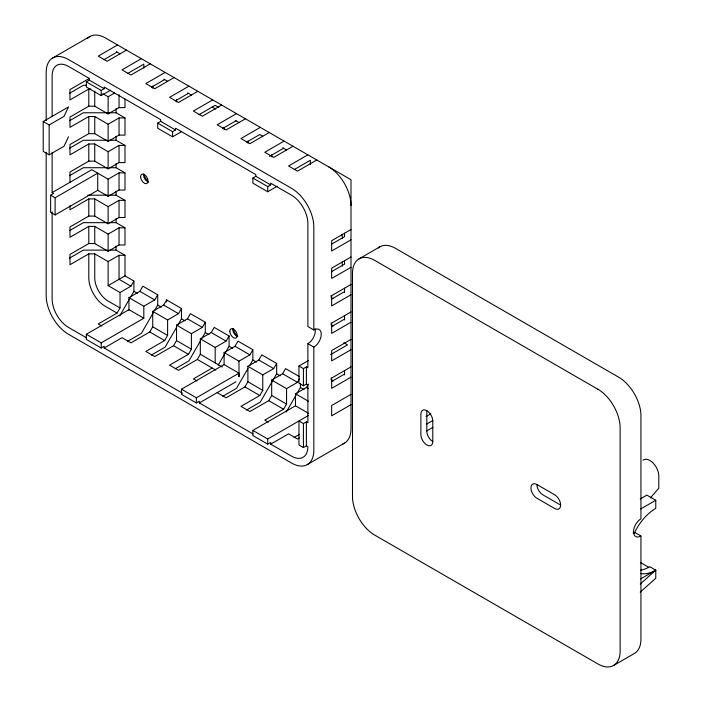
<?xml version="1.0" encoding="UTF-8"?>
<svg xmlns="http://www.w3.org/2000/svg" width="702" height="702" viewBox="0 0 702 702"><rect width="100%" height="100%" fill="white"/><g stroke="black" fill="none" stroke-linecap="round" stroke-linejoin="round"><path stroke-width="1.05" d="M253.01 433.933L199.333 402.939L199.333 401.219L196.358 402.939L181.493 394.357L181.493 389.206L224.105 364.601L224.105 352.579L235.021 346.279L237.996 341.128L252.86 349.71L252.86 360.012L249.596 365.681M252.86 349.71L249.894 354.861L238.978 361.161L238.978 376.614L238.978 373.183L224.105 364.601M308.432 360.556L298.955 366.023L298.955 383.195L303.422 385.767L306.397 384.055L307.88 384.907L307.88 422.683L306.397 421.823L303.422 423.543L298.955 420.963L298.955 445.007L303.422 447.578L306.397 445.858L307.88 446.718A23.131 13.356 60 0 1 291.523 456.16L270.709 444.147L270.709 442.427L267.734 444.147L252.86 435.556L252.86 430.405L295.481 405.809L295.481 393.787L306.397 387.486L308.38 384.055M426.834 410.661L426.834 431.265A8.415 4.853 60 0 0 432.783 441.567A8.415 4.853 60 0 1 426.834 444.998A8.415 4.853 60 0 1 420.884 434.705L420.884 414.101A8.415 4.853 60 0 1 426.834 410.661A8.415 4.853 60 0 1 432.783 420.963L432.783 441.567M68.489 136.811L64.022 146.253L49.158 154.844L43.208 151.404L43.208 121.525L68.489 106.932L64.022 116.374L49.158 124.965L43.208 121.525M108.126 285.617L120.024 292.488L130.941 286.188L133.906 281.037L124.991 275.886L108.126 285.617L108.126 261.583L94.744 253.861L88.794 253.861L69.972 264.724L69.972 254.422L88.794 243.559L94.744 243.559L108.126 251.281L119.042 244.98L124.991 244.98L124.991 227.808L116.067 222.657L109.53 222.657M101.79 326.018L98.227 323.964L117.05 313.092L120.024 307.941L120.024 292.488M119.735 315.891L129.545 298.894M130.642 297.007L133.906 291.339L133.906 281.037M128.949 310.231L128.949 297.639L139.856 291.339L142.831 286.188L157.704 294.77L157.704 305.072L154.431 310.74M128.949 297.639L143.813 306.221L154.73 299.921L157.704 294.77M153.343 312.627L141.348 333.406L127.536 341.374M143.813 306.221L143.813 318.243L128.949 309.661L86.328 334.266L86.328 339.417L101.202 347.999L104.177 346.279L104.177 347.999L122.016 337.697L130.941 342.848L149.763 331.976L152.738 326.825L152.738 311.372L163.645 305.072L166.62 299.921L181.493 308.511L181.493 318.813L177.676 325.421M152.738 311.372L167.602 319.963L178.519 313.662L181.493 308.511M201.465 339.154L205.282 332.546L205.282 322.244L190.417 313.662L187.443 318.813L176.527 325.114L176.527 340.567L173.552 345.717L154.73 356.581L145.805 351.43L164.628 340.567L167.602 335.416L167.602 319.963M176.588 327.308L165.137 347.139L151.325 355.107M176.527 325.114L191.392 333.696L202.308 327.395L205.282 322.244M225.254 352.887L229.071 346.279L229.071 335.977L214.207 327.395L211.232 332.546L200.316 338.847L200.316 354.299L197.341 359.45L178.519 370.314L169.594 365.163L188.417 354.299L191.392 349.148L191.392 333.696M200.377 341.04L188.926 360.872L175.123 368.848M200.316 338.847L215.189 347.429L226.097 341.128L229.071 335.977M218.173 365.163L224.166 354.782M247.955 368.515L236.504 388.346L222.701 396.314M217.181 392.637L226.097 397.788L244.928 386.916L247.894 381.765L247.894 366.312L258.81 360.012L261.785 354.861L276.658 363.452L276.658 373.754L260.302 402.079L246.49 410.056M247.894 366.312L262.767 374.903L273.683 368.603L276.658 363.452M299.517 376.649L285.574 368.603L282.599 373.754L271.692 380.054L271.692 395.507L268.717 400.658L249.894 411.521L240.97 406.37L259.793 395.507L262.767 390.356L262.767 374.903M271.692 380.054L286.556 388.636L297.472 382.336L299.456 378.904M268.331 422.165L264.759 420.112L283.582 409.24L286.556 404.089L286.556 388.636M286.267 412.039L296.086 395.042M297.174 393.155L300.447 387.486L300.447 383.362M650.359 497.929L658.792 488.215L658.792 475.903A12.618 7.283 60 0 0 652.957 462.872A12.618 7.283 60 0 0 643.093 460.143M640.259 584.02L655.773 570.164L649.824 566.733A37.847 21.85 -60 0 1 640.672 570.156M640.259 592.119L655.773 578.264L655.773 570.164A37.847 21.85 -60 0 1 640.426 573.446M52.711 57.985L89.891 36.522M117.559 44.954L98.227 56.116L107.143 61.267L126.474 50.105M103.87 59.723L117.05 52.115M88.794 78.729L69.972 89.593L69.972 99.895L88.794 89.031L90.777 89.031M110.67 90.137L101.202 95.604L86.328 87.022L86.328 81.871L89.303 80.151L104.168 88.733L104.168 87.022L160.679 119.638L160.679 121.358L175.544 129.94L175.544 128.229L255.835 174.587L255.835 176.299L270.709 184.88L270.709 183.169L291.523 195.191A23.131 13.356 60 0 1 307.88 223.517L307.88 326.535L313.829 329.966A10.512 6.072 -60 0 1 321.262 334.257A10.512 6.072 -60 0 1 313.829 347.139L313.829 450.157A31.546 18.208 60 0 1 291.523 463.03L68.489 334.266A31.546 18.208 60 0 1 46.183 295.63L46.183 152.299M69.551 93.278L83.354 85.302L86.627 85.302M141.348 58.687L122.016 69.849L130.941 75L150.263 63.838M127.703 73.438L143.813 64.136L143.813 68.059M86.328 81.871L101.202 90.453L104.168 88.733M124.991 99.043L124.991 107.625L119.042 107.625L108.126 113.926L94.744 106.204L88.794 106.204L69.972 117.067L69.972 127.369L88.794 116.506L94.744 116.506L108.126 124.228L119.042 117.927L124.991 117.927L124.991 135.1L119.042 135.1L108.126 141.4L94.744 133.67L88.794 133.67L69.972 144.542L69.972 154.844L88.794 143.971L94.744 143.971L108.126 151.702L119.042 145.402L124.991 145.402L124.991 162.566L119.042 162.566L108.126 168.866L94.744 161.144L88.794 161.144L69.972 172.008L69.972 182.309M102.773 93.664L108.126 96.753L114.496 93.076M69.551 120.744L83.354 112.776L116.067 112.776L124.991 117.927M165.137 72.429L145.805 83.591L154.73 88.742L174.061 77.58M151.456 87.197L164.628 79.589M69.551 148.219L83.354 140.251L107.345 140.251M188.926 86.162L169.594 97.324L178.519 102.474L197.85 91.313M175.246 100.93L188.417 93.322M181.09 131.888L172.569 136.811L157.704 128.229L157.704 123.078L160.679 121.358M69.551 175.693L83.354 167.717L107.345 167.717M52.132 192.611L91.769 169.726L108.126 179.168L119.042 172.867L124.991 172.867L124.991 190.04L119.042 190.04L108.126 196.341L97.718 190.33L55.107 214.935L50.641 212.364L50.641 195.191L53.615 193.471L52.132 192.611L52.132 152.72M212.715 99.895L193.383 111.056L202.308 116.207L221.639 105.046M50.641 195.191L55.107 197.762L97.718 173.157L97.718 190.33M199.035 114.663L215.189 105.344L218.752 107.397M157.704 123.078L172.569 131.66L175.544 129.94M124.991 227.808L119.042 227.808L108.126 234.108L94.744 226.386L88.794 226.386L69.972 237.258L69.972 226.957L88.794 216.084L94.744 216.084L108.126 223.806L119.042 217.506L124.991 217.506L124.991 200.342L119.042 200.342L108.126 206.642L94.744 198.912L88.794 198.912L69.972 209.784L69.972 205.66M236.504 113.636L217.181 124.789L226.097 129.94L245.428 118.787M222.824 128.405L236.004 120.797M69.551 230.633L83.354 222.657L107.345 222.657M260.302 127.369L240.97 138.531L249.894 143.682L269.217 132.52M246.613 142.137L259.793 134.53L262.767 136.241M69.551 258.099L83.354 250.131L107.345 250.131M284.091 141.102L264.759 152.264L273.683 157.415L293.015 146.253M269.463 156.414L283.582 148.262M108.126 261.583L119.042 255.282L124.991 255.282L124.991 275.886M277.202 186.284L267.734 191.751L252.869 183.169L252.869 178.018L255.835 176.299M307.88 154.835L288.548 165.997L297.472 171.148L316.804 159.986M294.235 169.586L310.345 160.284L310.345 164.479M252.869 178.018L267.734 186.6L270.709 184.88M86.328 334.266L101.202 342.848L143.813 318.243M351 229.528L331.669 240.689L331.669 250.991L351 239.83M331.37 244.296L344.55 236.688L344.55 233.248M351 256.993L331.669 268.155L331.669 278.457L351 267.295M331.37 271.762L344.55 264.154L344.55 260.723M359.02 258.871L379.835 246.85M351 284.468L331.669 295.63L331.669 305.932L351 294.77M212.215 368.032L193.383 378.904L196.955 380.958M331.37 299.236L344.55 291.628M181.493 389.206L196.358 397.788L238.978 373.183M351 311.942L331.669 323.095L331.669 333.397L351 322.244M199.333 402.939L236.004 381.765M331.37 326.711L344.55 319.103M351 339.408L331.669 350.57L331.669 360.872L351 349.71M298.955 366.023L303.422 368.603L306.397 366.883L307.88 367.743L307.88 343.699A10.512 6.072 -60 0 0 315.058 328.747M330.528 354.668L347.525 344.857L343.883 342.76M351 366.883L331.669 378.045L331.669 388.346L351 377.185M331.37 381.651L344.55 374.043M252.86 430.405L267.734 438.996L308.45 415.487M351 394.357L331.669 405.51L331.669 415.812L351 404.659M270.709 444.147L288.548 433.845L297.472 438.996L299.35 437.908M294.077 437.522L299.596 434.336M307.292 464.592L344.471 443.129M426.079 416.54L430.782 413.82M426.333 424.289L432.915 420.489M426.333 431.16L432.915 427.351M640.259 498.911L646.849 495.112L655.773 500.263L655.773 508.353A37.847 21.85 -60 0 0 634.301 533.204M640.715 508.95L655.773 500.263M640.715 578.86L655.773 570.164M613.601 665.478L634.415 653.457A31.546 18.208 60 0 0 640.952 639.013L640.952 536.003A10.512 6.072 -60 0 1 633.511 531.704A10.512 6.072 -60 0 1 640.952 518.831L640.952 415.812A31.546 18.208 60 0 0 618.646 377.185L395.612 248.411A31.546 18.208 60 0 0 378.273 247.946M109.53 140.251L116.067 140.251L124.991 145.402M109.53 167.717L116.067 167.717L124.991 172.867M87.715 195.191L107.345 195.191M109.53 195.191L116.067 195.191L124.991 200.342M109.53 250.131L116.067 250.131L124.991 255.282M116.365 51.72L120.024 53.835M163.891 79.159L167.602 81.3M187.68 92.892L191.392 95.042M212.215 107.055L215.777 109.117M235.258 120.367L238.978 122.508M282.845 147.832L286.556 149.982M332.95 298.666L331.168 297.639L331.168 295.489M332.95 326.14L331.168 325.105L331.168 322.964M307.88 343.699L313.829 347.139M640.952 536.003L635.003 532.564A10.512 6.072 -60 0 1 633.081 533.38M536.863 484.494L554.712 494.796A8.415 4.853 60 0 1 560.652 505.098A8.415 4.853 60 0 1 554.712 508.529L536.863 498.227A8.415 4.853 60 0 1 530.914 487.925A8.415 4.853 60 0 1 536.863 484.494A8.415 4.853 60 0 0 542.813 494.796L560.652 505.098M332.95 381.081L331.168 380.054L331.168 377.904M640.338 562.486L648.876 567.418M130.941 286.188L119.042 279.317L119.042 255.282M139.856 291.339L154.73 299.921M163.645 305.072L178.519 313.662M187.443 318.813L202.308 327.395M211.232 332.546L226.097 341.128M235.021 346.279L249.894 354.861M258.81 360.012L273.683 368.603M282.599 373.754L297.472 382.336M306.397 387.486L308.248 388.557M133.906 291.339L137.478 293.401M157.704 305.072L161.267 307.134M181.493 318.813L185.065 320.867M205.282 332.546L208.854 334.608M229.071 346.279L232.643 348.341M252.86 360.012L256.432 362.074M276.658 373.754L280.221 375.807M300.447 387.486L304.01 389.549M224.105 352.579L238.978 361.161M295.481 393.787L308.494 401.298M295.481 405.809L308.494 413.32M120.024 307.941L108.126 301.07A18.928 10.925 60 0 1 94.744 277.895L94.744 253.861M152.738 326.825L167.602 335.416M176.527 340.567L191.392 349.148M200.316 354.299L222.323 367.006M247.894 381.765L262.767 390.356M271.692 395.507L286.556 404.089M117.05 313.092L105.151 306.221A23.131 13.356 60 0 1 88.794 277.895L88.794 253.861M149.763 331.976L164.628 340.567M173.552 345.717L188.417 354.299M197.341 359.45L215.777 370.094M244.928 386.916L259.793 395.507M268.717 400.658L283.582 409.24M86.469 337.776L68.489 327.395A23.131 13.356 60 0 1 52.132 299.061L52.132 211.96M104.177 347.999L182.573 393.26M342.462 238.548L342.076 234.679M342.462 266.023L342.076 262.144M344.55 288.197L344.55 292.488M344.55 315.663L344.55 319.954M344.55 370.612L344.55 374.903M313.829 329.966L313.829 226.948A31.546 18.208 60 0 0 291.523 188.32L68.489 59.547A31.546 18.208 60 0 0 46.183 72.429L46.183 120.569M306.397 366.883L306.397 384.055M306.397 421.823L306.397 445.858M303.422 368.603L303.422 385.767M303.422 423.543L303.422 447.578M271.692 154.791L271.692 156.844M267.734 186.6L267.734 191.751M267.734 438.996L267.734 444.147M247.894 141.049L247.894 143.111M224.105 127.316L224.105 129.379M215.189 347.429L215.189 362.881M196.358 397.788L196.358 402.939M176.527 99.842L176.527 101.904M172.569 131.66L172.569 136.811M166.62 299.921L166.62 301.983M152.738 86.109L152.738 88.171M119.042 94.744L119.042 107.625M119.042 117.927L119.042 135.1M119.042 145.402L119.042 162.566M119.042 172.867L119.042 190.04M119.042 200.342L119.042 217.506M119.042 227.808L119.042 244.98M116.067 108.652L116.067 112.776M116.067 136.127L116.067 140.251M116.067 163.601L116.067 167.717M116.067 191.067L116.067 195.191M116.067 218.541L116.067 222.657M116.067 246.007L116.067 250.131M108.126 96.753L108.126 113.926M108.126 124.228L108.126 141.4M108.126 151.702L108.126 168.866M108.126 179.168L108.126 196.341M108.126 206.642L108.126 223.806M108.126 234.108L108.126 251.281M101.202 90.453L101.202 95.604M101.202 342.848L101.202 347.999M94.744 91.172L94.744 106.204M94.744 116.506L94.744 133.67M94.744 143.971L94.744 161.144M94.744 198.912L94.744 216.084M94.744 226.386L94.744 243.559M89.303 80.151L89.303 78.44L68.489 66.418A23.131 13.356 60 0 0 52.132 75.86L52.132 116.374M88.794 89.031L88.794 106.204M88.794 116.506L88.794 133.67M88.794 143.971L88.794 161.144M88.794 198.912L88.794 216.084M88.794 226.386L88.794 243.559M55.107 197.762L55.107 214.935M49.158 124.965L49.158 154.844M148.534 181.906A9.459 5.467 60 0 1 143.98 174.456M237.75 336.433A9.459 5.467 60 0 1 233.196 328.984M148.254 181.862A5.256 3.036 60 0 1 143.699 173.973M237.469 336.39A5.256 3.036 60 0 1 232.915 328.501M328.694 166.857A31.546 18.208 60 0 1 351 205.493M87.61 38.285A31.546 18.208 60 0 1 105.66 38.092L351 179.738L351 428.694A31.546 18.208 60 0 1 342.734 443.936M597.832 389.198L374.789 260.433A31.546 18.208 60 0 0 352.492 273.306L352.492 496.507A31.546 18.208 60 0 0 374.789 535.143L597.832 663.908A31.546 18.208 60 0 0 620.129 651.035L620.129 427.834A31.546 18.208 60 0 0 597.832 389.198M229.817 331.256A5.256 3.036 60 0 0 235.389 338.197A5.256 3.036 60 0 0 235.389 330.756A5.256 3.036 60 0 0 229.817 331.256M140.602 176.728A5.256 3.036 60 0 0 146.174 183.67A5.256 3.036 60 0 0 146.174 176.237A5.256 3.036 60 0 0 140.602 176.728"/></g></svg>
